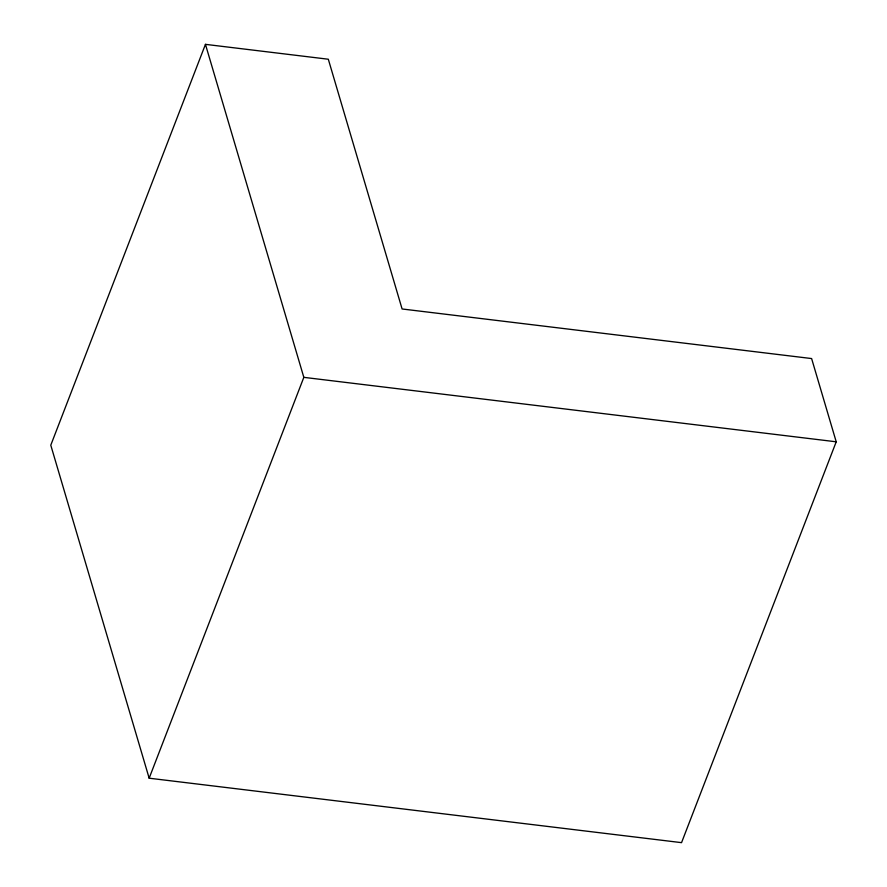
<?xml version="1.0" encoding="UTF-8"?>
<svg xmlns="http://www.w3.org/2000/svg" width="887" height="887" viewBox="0 0 887 887"><rect width="100%" height="100%" fill="white"/><g stroke="black" fill="none" stroke-linecap="round" stroke-linejoin="round"><path stroke-width="1.33" d="M205.451 44.35L50.781 445.196L149.16 778.198L681.549 842.65L836.219 441.804L811.616 358.559L402.099 308.975L328.312 59.229L205.451 44.35L303.831 377.352L149.16 778.198M303.831 377.352L836.219 441.804"/></g></svg>
